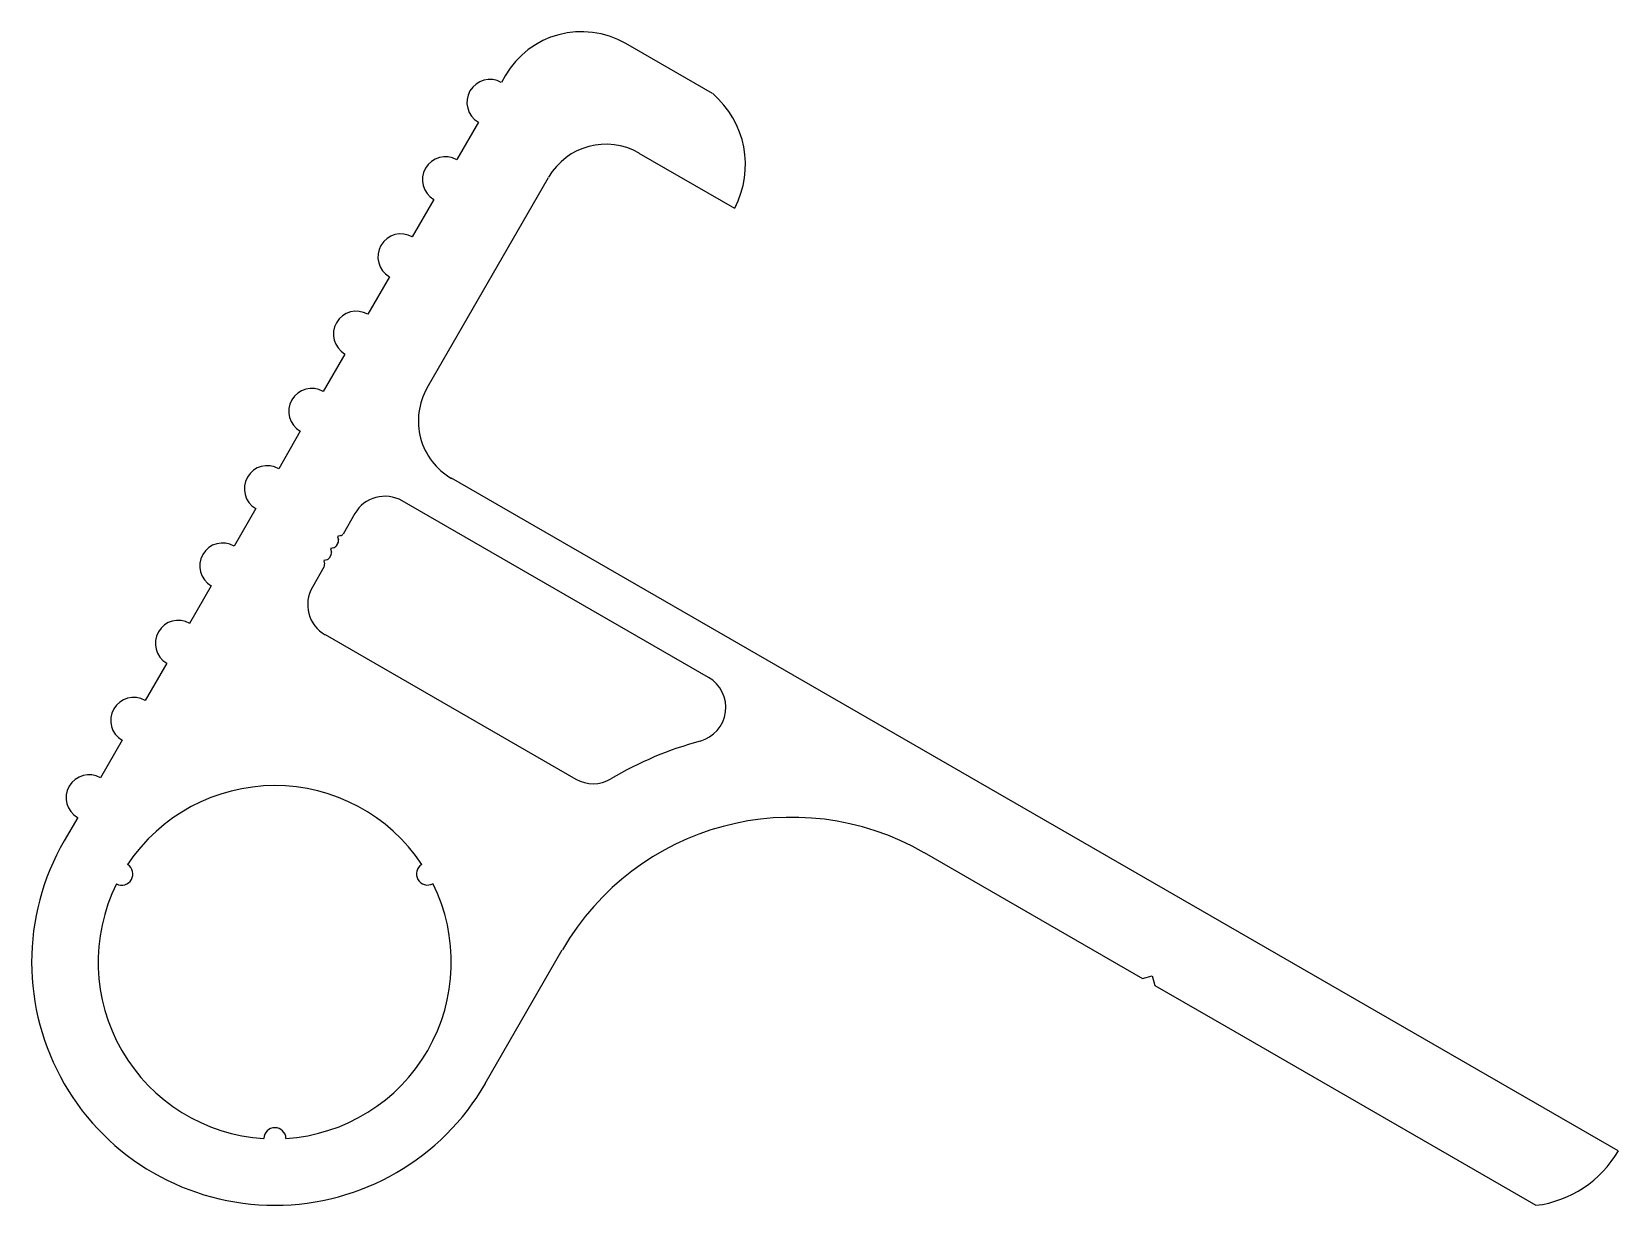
# Model space of a CAD drawing. Extents: x -57 to 57, y 133 to 217.
import ezdxf

# ---------------------------------------------------------------- set-up
doc = ezdxf.new("R2010")
doc.units = 0
doc.layers.get('0').update_dxf_attribs({"linetype": 'CONTINUOUS'})

msp = doc.modelspace()

# ---------------------------------------------------------------- linework, layer by layer
for p, q in [((-8.08, 212.84), (-14.33, 216.44)), ((-23, 214.11), (-23.27, 213.64)), ((-24.92, 210.78), (-26.47, 208.09)), ((-13.38, 208.56), (-6.5, 204.6)), ((-28.61, 191.67), (-19.88, 206.81)), ((-28.12, 205.22), (-29.68, 202.53)), ((-6.5, 204.6), (-6.5, 204.6)), ((-31.32, 199.67), (-32.88, 196.97)), ((-34.53, 194.11), (-36.08, 191.42)), ((-37.73, 188.55), (-39.28, 185.86)), ((57.04, 136.81), (-26.86, 185.17)), ((-40.93, 183), (-42.49, 180.3)), ((-33.82, 182.63), (-34.66, 181.16)), ((-33.82, 182.63), (-34.66, 181.16)), ((-8.38, 170.85), (-30.4, 183.55)), ((-8.38, 170.85), (-30.4, 183.55)), ((-35.01, 180.55), (-35.16, 180.3)), ((-35.16, 180.3), (-35.01, 180.55)), ((-35.01, 180.55), (-35.16, 180.3)), ((-35.16, 180.3), (-35.01, 180.55)), ((-35.01, 180.55), (-35.16, 180.3)), ((-35.01, 180.55), (-35.16, 180.3)), ((-35.16, 180.3), (-35.01, 180.55)), ((-35.01, 180.55), (-35.16, 180.3)), ((-35.16, 180.3), (-35.01, 180.55)), ((-35.01, 180.55), (-35.16, 180.3)), ((-34.81, 181.05), (-35.05, 180.98)), ((-34.81, 181.05), (-35.05, 180.98)), ((-35.05, 180.97), (-34.99, 180.74)), ((-35.05, 180.97), (-34.99, 180.74)), ((-36.05, 179.24), (-35.99, 179.01)), ((-36.05, 179.24), (-35.99, 179.01)), ((-35.81, 179.31), (-36.04, 179.25)), ((-35.81, 179.31), (-36.04, 179.25)), ((-35.51, 179.68), (-35.66, 179.43)), ((-35.51, 179.68), (-35.66, 179.43)), ((-35.31, 180.18), (-35.55, 180.12)), ((-35.31, 180.18), (-35.55, 180.12)), ((-35.55, 180.11), (-35.49, 179.87)), ((-35.55, 180.11), (-35.49, 179.87)), ((-36.01, 178.82), (-36.86, 177.34)), ((-36.01, 178.82), (-36.86, 177.34)), ((-44.13, 177.44), (-45.69, 174.74)), ((-35.94, 173.93), (-17.92, 163.54)), ((-35.94, 173.93), (-17.92, 163.54)), ((-47.34, 171.88), (-48.89, 169.19)), ((-50.54, 166.33), (-52.09, 163.63)), ((-53.74, 160.77), (-54.71, 159.09)), ((7.13, 158.25), (22.84, 149.19)), ((-24.43, 141.64), (-18.89, 151.26)), ((22.84, 149.19), (23.53, 149.38)), ((23.53, 149.38), (23.71, 148.69)), ((23.71, 148.69), (28.84, 145.74)), ((28.84, 145.74), (51.12, 132.9))]:
    msp.add_line(p, q)
for centre, radius, start, end in [((-17.5, 210.94), 6.35, 60.0436, 150.0436), ((-24.1, 212.21), 1.65, 60.0436, 240.0436), ((-12.44, 207.73), 6.72, 332.2273, 49.5249), ((-15.75, 204.44), 4.76, 60.0436, 150.0436), ((-27.3, 206.65), 1.65, 60.0436, 240.0436), ((-30.5, 201.1), 1.65, 60.0436, 240.0436), ((-33.7, 195.54), 1.65, 60.0436, 240.0436), ((-36.91, 189.98), 1.65, 60.0436, 240.0436), ((-24.48, 189.29), 4.76, 150.0436, 240.0436), ((-40.11, 184.43), 1.65, 60.0436, 240.0436), ((-31.65, 181.38), 2.5, 60.0436, 150.0436), ((-31.65, 181.38), 2.5, 60.0436, 150.0436), ((-43.31, 178.87), 1.65, 60.0436, 240.0436), ((-35.38, 180.42), 0.25, 285.0436, 330.0436), ((-35.38, 180.42), 0.25, 285.0436, 330.0436), ((-35.04, 180.98), 0.008, 105.0436, 195.0436), ((-35.04, 180.98), 0.008, 105.0436, 195.0436), ((-35.23, 180.67), 0.25, 330.0436, 15.0436), ((-35.23, 180.67), 0.25, 330.0436, 15.0436), ((-34.88, 181.29), 0.25, 285.0436, 330.0436), ((-34.88, 181.29), 0.25, 285.0436, 330.0436), ((-36.04, 179.24), 0.008, 105.0436, 195.0436), ((-36.04, 179.24), 0.008, 105.0436, 195.0436), ((-35.88, 179.55), 0.25, 285.0436, 330.0436), ((-35.88, 179.55), 0.25, 285.0436, 330.0436), ((-35.54, 180.11), 0.008, 105.0436, 195.0436), ((-35.54, 180.11), 0.008, 105.0436, 195.0436), ((-35.73, 179.81), 0.25, 330.0436, 15.0436), ((-35.73, 179.81), 0.25, 330.0436, 15.0436), ((-36.23, 178.94), 0.25, 330.0436, 15.0436), ((-36.23, 178.94), 0.25, 330.0436, 15.0436), ((-34.7, 176.09), 2.5, 150.0436, 240.0436), ((-34.7, 176.09), 2.5, 150.0436, 240.0436), ((-46.51, 173.31), 1.65, 60.0436, 240.0436), ((-9.63, 168.69), 2.5, 285.0531, 60.0436), ((-9.63, 168.69), 2.5, 285.0531, 60.0436), ((-49.72, 167.76), 1.65, 60.0436, 240.0436), ((-2.38, 141.74), 25.4, 105.0531, 120.8109), ((-2.38, 141.74), 25.4, 105.0531, 120.8109), ((-52.92, 162.2), 1.65, 60.0436, 240.0436), ((-16.67, 165.71), 2.5, 240.0436, 300.8109), ((-16.67, 165.71), 2.5, 240.0436, 300.8109), ((-39.57, 150.37), 12.7, 33.6534, 146.4338), ((-39.57, 150.37), 12.7, 33.6534, 146.4338), ((-2.38, 141.74), 19.05, 60.0436, 150.0436), ((-39.57, 150.37), 17.48, 150.0436, 330.0436), ((-50.57, 156.71), 0.8, 241.8485, 58.2387), ((-50.57, 156.71), 0.8, 241.8485, 58.2387), ((-28.58, 156.72), 0.8, 121.8485, 298.2387), ((-28.58, 156.72), 0.8, 121.8485, 298.2387), ((-39.57, 150.37), 12.7, 153.6534, 266.4338), ((-39.57, 150.37), 12.7, 153.6534, 266.4338), ((-39.57, 150.37), 12.7, 273.6534, 26.4338), ((-39.57, 150.37), 12.7, 273.6534, 26.4338), ((-39.56, 137.67), 0.8, 1.8485, 178.2387), ((-39.56, 137.67), 0.8, 1.8485, 178.2387), ((50.17, 140.77), 7.94, 276.9135, 330.0436)]:
    msp.add_arc(centre, radius, start, end)

doc.saveas('drawing.dxf')
